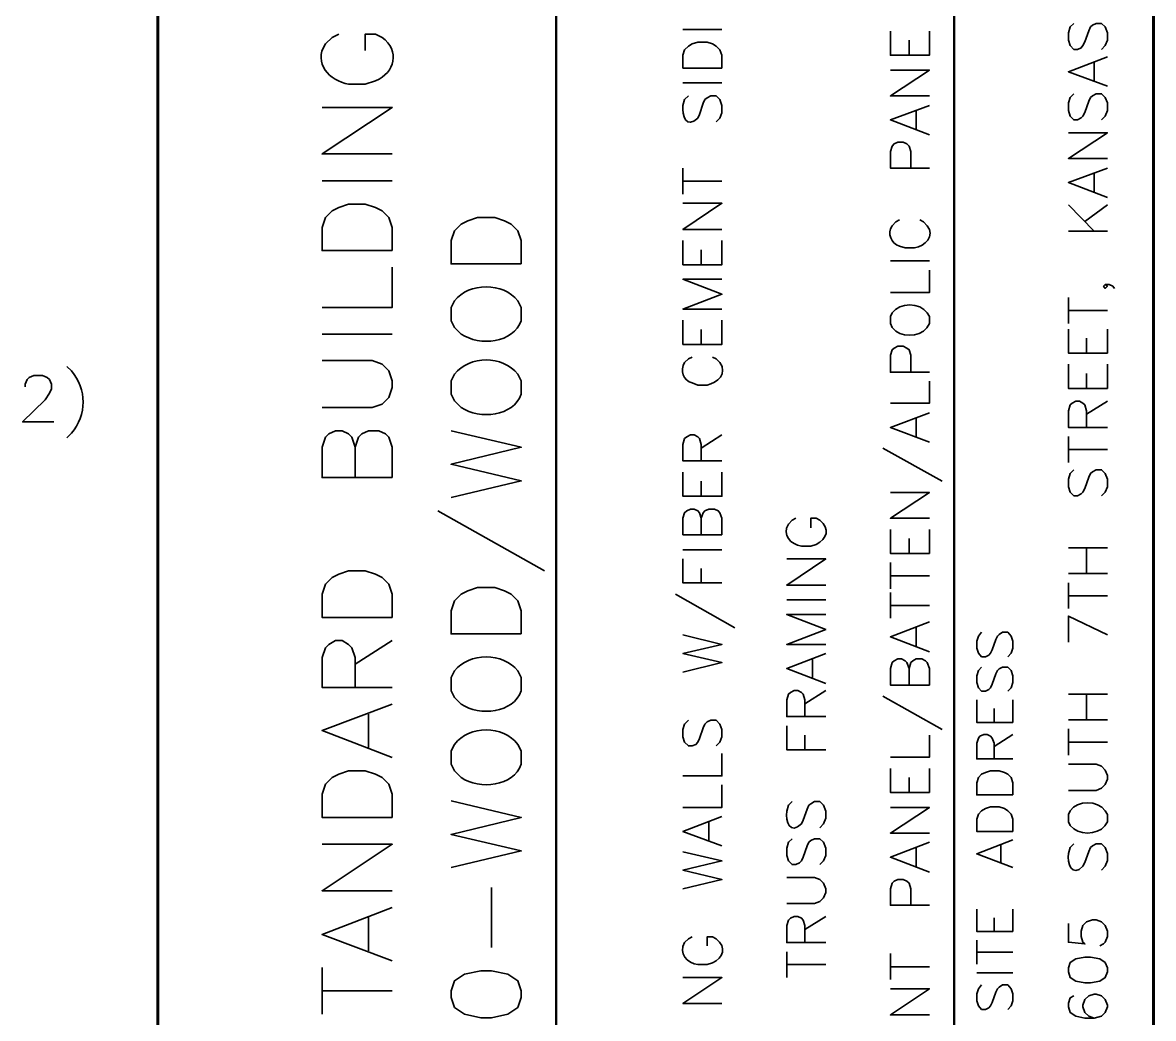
# Model space of a CAD drawing. Header units: inches. Extents: x 5 to 516, y -193 to 129.
# Drawn here: x 113.551 to 116.58, y -189.656 to -186.99 of the extents above; entities that cross this region are included whole.
import ezdxf

# ---------------------------------------------------------------- set-up
doc = ezdxf.new("R2010")
doc.units = ezdxf.units.IN
doc.header["$MEASUREMENT"] = 0
doc.layers.add('PDF8_Geometry', color=7, linetype='Continuous')

msp = doc.modelspace()

# ---------------------------------------------------------------- linework, layer by layer
at = {"layer": 'PDF8_Geometry', "lineweight": 60}
for points in [[(116.5799627, -192.1857845), (116.5799627, -162.1857821), (71.5799591, -162.1857821), (71.5799591, -192.1857845)], [(113.9132959, -162.1857821), (113.9132959, -192.1857845)]]:
    msp.add_lwpolyline(points, dxfattribs=at)
at = {"layer": 'PDF8_Geometry', "lineweight": 50}
for points in [[(114.9799624, -183.6857827), (114.9799624, -190.8524499)], [(113.9132959, -185.2446716), (116.0466293, -185.2446716), (116.0466293, -190.8524499)]]:
    msp.add_lwpolyline(points, dxfattribs=at)
at = {"layer": 'PDF8_Geometry', "lineweight": 35}
for points in [[(116.3666293, -186.9924496), (116.3566293, -187.0013385), (116.3521849, -187.016894), (116.3521849, -187.036894), (116.3566293, -187.0513385), (116.3666293, -187.0613385), (116.3766293, -187.0613385), (116.3866293, -187.056894), (116.3910737, -187.0513385), (116.3966293, -187.0413385), (116.4066293, -187.0113385), (116.4110737, -187.0013385), (116.4166293, -186.996894), (116.4266293, -186.9924496), (116.4410738, -186.9924496), (116.4510738, -187.0013385), (116.4566293, -187.016894), (116.4566293, -187.036894), (116.4510738, -187.0513385), (116.4410738, -187.0613385)], [(114.3977404, -187.0202274), (114.3799626, -187.0291163), (114.3621848, -187.046894)], [(114.5144071, -187.0291163), (114.4966293, -187.0202274), (114.4688515, -187.0202274), (114.4688515, -187.0646718)], [(115.3199625, -187.0080056), (115.4244069, -187.0080056)], [(115.9799625, -187.0124495), (115.9799625, -187.076894), (115.8755181, -187.076894), (115.8755181, -187.0124495)], [(115.9255183, -187.076894), (115.9255183, -187.036894)], [(116.4566293, -187.1602273), (116.3521849, -187.1213384), (116.4566293, -187.0813384)], [(115.9799625, -187.185783), (115.8755181, -187.185783), (115.9799625, -187.1168941), (115.8755181, -187.1168941)], [(116.4210738, -187.1457829), (116.4210738, -187.0957829)], [(114.4244071, -187.1546718), (114.4688515, -187.1546718), (114.4966293, -187.1457829)], [(115.3199625, -187.1513388), (115.4244069, -187.1513388)], [(116.3666293, -187.1802277), (116.3566293, -187.1902277), (116.3521849, -187.2046721), (116.3521849, -187.2246721), (116.3566293, -187.2402277), (116.3666293, -187.2502277), (116.3766293, -187.2502277), (116.3866293, -187.2446721), (116.3910737, -187.2402277), (116.3966293, -187.2302277), (116.4066293, -187.2002277), (116.4110737, -187.1902277), (116.4166293, -187.1857832), (116.4266293, -187.1802277), (116.4410738, -187.1802277), (116.4510738, -187.1902277), (116.4566293, -187.2046721), (116.4566293, -187.2246721), (116.4510738, -187.2402277), (116.4410738, -187.2502277)], [(115.3344069, -187.185783), (115.3244069, -187.195783), (115.3199624, -187.2113385)], [(115.3599625, -187.245783), (115.3644069, -187.235783), (115.3744069, -187.205783), (115.3788513, -187.195783), (115.3844069, -187.1913385), (115.3944069, -187.185783), (115.4088513, -187.185783), (115.4188513, -187.195783), (115.4244069, -187.2113385), (115.4244069, -187.2313385), (115.4188513, -187.245783), (115.4088513, -187.255783)], [(115.9799625, -187.2902277), (115.8755181, -187.2502277), (115.9799625, -187.2113388)], [(114.5410736, -187.341339), (114.3532958, -187.341339), (114.5410736, -187.2168946), (114.3532958, -187.2168946)], [(115.944407, -187.2757827), (115.944407, -187.2257827)], [(116.4566293, -187.3535607), (116.3521849, -187.3535607), (116.4566293, -187.2846718), (116.3521849, -187.2846718)], [(115.9799625, -187.3791164), (115.8755181, -187.3791164), (115.8755181, -187.3346719), (115.8799625, -187.3202275), (115.8855181, -187.3146719), (115.8955181, -187.3102275), (115.9099625, -187.3102275), (115.9199625, -187.3146719), (115.9255181, -187.3202275), (115.9299625, -187.3346719), (115.9299625, -187.3791164)], [(115.3199625, -187.4491164), (115.3199625, -187.3791164)], [(116.4566293, -187.4580055), (116.3521849, -187.4180055), (116.4566293, -187.3791166)], [(116.4210738, -187.4435605), (116.4210738, -187.3935605)], [(114.3532958, -187.4135606), (114.5410736, -187.4135606)], [(115.3199625, -187.4146716), (115.4244069, -187.4146716)], [(115.4244069, -187.5435609), (115.3199625, -187.5435609), (115.4244069, -187.4735609), (115.3199625, -187.4735609)], [(116.3521849, -187.4780052), (116.4210738, -187.5480052)], [(116.3966292, -187.5224495), (116.4566292, -187.4780051)], [(115.8999627, -187.5180053), (115.8899627, -187.5235608), (115.8799627, -187.5335608)], [(115.9744071, -187.5335608), (115.9644071, -187.5235608), (115.9544071, -187.5180053)], [(116.3521849, -187.5480052), (116.4566293, -187.5480052)], [(115.4244069, -187.5735605), (115.4244069, -187.6380049), (115.3199625, -187.6380049), (115.3199625, -187.5735605)], [(115.3688514, -187.6380049), (115.3688514, -187.5980049)], [(115.8999627, -187.5880053), (115.9155182, -187.5924497), (115.9399627, -187.5924497)], [(115.8755181, -187.6280053), (115.9799625, -187.6280053)], [(114.3532958, -187.7524498), (114.5410736, -187.7524498), (114.5410736, -187.644672)], [(115.8755181, -187.7124497), (115.9799625, -187.7124497), (115.9799625, -187.6524497)], [(115.4244069, -187.7568941), (115.3199625, -187.7568941), (115.4244069, -187.7168941), (115.3199625, -187.6768941), (115.4244069, -187.6768941)], [(116.4510737, -187.6913384), (116.4566293, -187.6957828), (116.4510737, -187.7013384), (116.4466293, -187.6957828), (116.4510737, -187.6913384), (116.4610737, -187.6913384), (116.4710737, -187.6957828), (116.4755182, -187.7013384)], [(116.3521849, -187.7957831), (116.3521849, -187.7257831)], [(114.7077403, -187.7346723), (114.6988514, -187.7524501), (114.6988514, -187.7880056), (114.7077403, -187.8057834), (114.7255181, -187.8235612)], [(114.8866292, -187.7880056), (114.8866292, -187.7524501), (114.8777403, -187.7346723)], [(116.3521849, -187.7602278), (116.4566293, -187.7602278)], [(115.4244069, -187.7868942), (115.4244069, -187.8513386), (115.3199625, -187.8513386), (115.3199625, -187.7868942)], [(115.8799625, -187.7668942), (115.8755181, -187.7768942), (115.8755181, -187.7957831), (115.8799625, -187.8057831), (115.8899625, -187.8157831)], [(115.9799625, -187.7957831), (115.9799625, -187.7768942), (115.974407, -187.7668942)], [(115.3688514, -187.8513386), (115.3688514, -187.8113386)], [(116.4566293, -187.8102277), (116.4566293, -187.8746722), (116.3521849, -187.8746722), (116.3521849, -187.8102277)], [(114.3532958, -187.8235609), (114.5410736, -187.8235609)], [(116.4010738, -187.8746722), (116.4010738, -187.8346722)], [(115.9799625, -187.9257835), (115.8755181, -187.9257835), (115.8755181, -187.8802279), (115.8799625, -187.8657834), (115.8855181, -187.861339), (115.8955181, -187.8557834), (115.9099625, -187.8557834), (115.9199625, -187.861339), (115.9255181, -187.8657834), (115.9299625, -187.8802279), (115.9299625, -187.9257835)], [(114.3532958, -188.0202275), (114.4877402, -188.0202275), (114.5144069, -188.0113386), (114.5321847, -187.9935608), (114.5410736, -187.9668941), (114.5410736, -187.9491163), (114.5321847, -187.9224497), (114.5144069, -187.9046719), (114.4877402, -187.8946719), (114.3532958, -187.8946719)], [(115.3444071, -187.8857828), (115.3344071, -187.8902273), (115.3244071, -187.9002273)], [(115.4188515, -187.9002273), (115.4088515, -187.8902273), (115.3988515, -187.8857828)], [(116.4566293, -187.9046717), (116.4566293, -187.9691162), (116.3521849, -187.9691162), (116.3521849, -187.9046717)], [(113.5577403, -187.9646719), (113.5577403, -187.9580052), (113.5632959, -187.945783), (113.5688514, -187.9402274), (113.5810737, -187.9346719), (113.604407, -187.9346719), (113.6166292, -187.9402274), (113.6232959, -187.945783), (113.6288514, -187.9580052), (113.6288514, -187.9702274), (113.6232959, -187.9824497), (113.6110737, -188.0002274), (113.5510737, -188.0591163), (113.634407, -188.0591163)], [(114.7077403, -187.9313389), (114.6988514, -187.9491167), (114.6988514, -187.9846722), (114.7077403, -188.00245), (114.7255181, -188.0202278)], [(114.8866292, -187.9846722), (114.8866292, -187.9491167), (114.8777403, -187.9313389)], [(116.4010738, -187.9691162), (116.4010738, -187.9291162)], [(115.3444071, -187.9546717), (115.3599626, -187.9602273), (115.3844071, -187.9602273)], [(115.8755181, -188.0091168), (115.9799625, -188.0091168), (115.9799625, -187.9502279)], [(116.4566293, -188.0735609), (116.3521849, -188.0735609), (116.3521849, -188.0291164), (116.3566293, -188.0135609), (116.3621849, -188.0091164), (116.3721849, -188.0035609), (116.3821849, -188.0035609), (116.3910738, -188.0091164), (116.3966293, -188.0135609), (116.4010738, -188.0291164), (116.4010738, -188.0735609)], [(116.4010738, -188.0380056), (116.4566293, -188.0035612)], [(115.9799625, -188.1135609), (115.8755181, -188.0735609), (115.9799625, -188.0346721)], [(115.944407, -188.0991165), (115.944407, -188.0491165)], [(114.5410736, -188.2080055), (114.3532958, -188.2080055), (114.3532958, -188.1268944), (114.3621847, -188.1002277), (114.3710736, -188.0913388), (114.3888513, -188.0824499), (114.4066291, -188.0824499), (114.4244069, -188.0913388), (114.4332958, -188.1002277), (114.4421847, -188.1268944), (114.4421847, -188.2080055)], [(114.4421847, -188.1268943), (114.4510736, -188.1002276), (114.4599625, -188.0913387), (114.4777403, -188.0824499), (114.5055181, -188.0824499), (114.5232959, -188.0913387), (114.5321847, -188.1002276), (114.5410736, -188.1268943), (114.5410736, -188.2080054)], [(114.6988514, -188.2613389), (114.8866292, -188.2168945), (114.6988514, -188.17245), (114.8866292, -188.1268945), (114.6988514, -188.08245)], [(115.4244069, -188.1635606), (115.3199625, -188.1635606), (115.3199625, -188.1191162), (115.3244069, -188.1035606), (115.3299625, -188.0991162), (115.3399625, -188.0935606), (115.3499625, -188.0935606), (115.3599625, -188.0991162), (115.3644069, -188.1035606), (115.3688514, -188.1191162), (115.3688514, -188.1635606)], [(115.3688514, -188.1291164), (115.4244069, -188.0935609)], [(116.3521849, -188.1680054), (116.3521849, -188.0980054)], [(115.8555183, -188.1291164), (116.0144072, -188.2180053)], [(116.3521849, -188.1324496), (116.4566293, -188.1324496)], [(115.4244069, -188.1935613), (115.4244069, -188.2580057), (115.3199625, -188.2580057), (115.3199625, -188.1935613)], [(116.3666293, -188.1868941), (116.3566293, -188.1968941), (116.3521849, -188.2124497), (116.3521849, -188.2324497), (116.3566293, -188.2468941), (116.3666293, -188.2568941), (116.3766293, -188.2568941), (116.3866293, -188.2513386), (116.3910737, -188.2468941), (116.3966293, -188.2368941), (116.4066293, -188.2068941), (116.4110737, -188.1968941), (116.4166293, -188.1924497), (116.4266293, -188.1868941), (116.4410738, -188.1868941), (116.4510738, -188.1968941), (116.4566293, -188.2124497), (116.4566293, -188.2324497), (116.4510738, -188.2468941), (116.4410738, -188.2568941)], [(115.3688514, -188.2580057), (115.3688514, -188.2180057)], [(115.9799625, -188.3168945), (115.8755181, -188.3168945), (115.9799625, -188.2480056), (115.8755181, -188.2480056)], [(114.6632959, -188.2968942), (114.9488515, -188.4580053)], [(115.4244069, -188.3613383), (115.3199625, -188.3613383), (115.3199625, -188.3168938), (115.3244069, -188.3024494), (115.3299625, -188.2968938), (115.3399625, -188.2924494), (115.3499625, -188.2924494), (115.3599625, -188.2968938), (115.3644069, -188.3024494), (115.3688514, -188.3168938), (115.3688514, -188.3613383)], [(115.3688514, -188.3168945), (115.3744069, -188.3024501), (115.3788514, -188.2968945), (115.3888514, -188.2924501), (115.4044069, -188.2924501), (115.4144069, -188.2968945), (115.4188514, -188.3024501), (115.4244069, -188.3168945), (115.4244069, -188.361339)], [(115.6221849, -188.3168945), (115.6121849, -188.3224501), (115.6021849, -188.3324501)], [(115.6866293, -188.3224501), (115.6766293, -188.3168945), (115.6621849, -188.3168945), (115.6621849, -188.3424501)], [(115.9799625, -188.3468941), (115.9799625, -188.4113385), (115.8755181, -188.4113385), (115.8755181, -188.3468941)], [(115.6377404, -188.391339), (115.6621849, -188.391339), (115.6766293, -188.3868945)], [(115.9255183, -188.4113385), (115.9255183, -188.3713385)], [(116.3521849, -188.395783), (116.4566293, -188.395783)], [(116.4010738, -188.4646719), (116.4010738, -188.395783)], [(115.3199625, -188.4013389), (115.4244069, -188.4013389)], [(115.4244069, -188.4902276), (115.3199625, -188.4902276), (115.3199625, -188.4257831)], [(115.7021847, -188.4957832), (115.5977403, -188.4957832), (115.7021847, -188.4257832), (115.5977403, -188.4257832)], [(115.3688514, -188.4902276), (115.3688514, -188.4513387)], [(115.8755181, -188.5057831), (115.8755181, -188.4357831)], [(115.8755181, -188.4713386), (115.9799625, -188.4713386)], [(116.3521849, -188.4646719), (116.4566293, -188.4646719)], [(115.8755181, -188.5846721), (115.8755181, -188.5157832)], [(116.3521849, -188.5591165), (116.3521849, -188.4902276)], [(115.2999627, -188.5202275), (115.4588516, -188.6102275)], [(115.5977403, -188.5357833), (115.7021847, -188.5357833)], [(116.3521849, -188.524672), (116.4566293, -188.524672)], [(115.7021847, -188.6546721), (115.5977403, -188.6546721), (115.7021847, -188.6146721), (115.5977403, -188.5746721), (115.7021847, -188.5746721)], [(115.8755181, -188.5502277), (115.9799625, -188.5502277)], [(115.9799625, -188.6746722), (115.8755181, -188.6346722), (115.9799625, -188.5946722)], [(116.4566293, -188.6291165), (116.3521849, -188.5791165), (116.3521849, -188.6491165)], [(115.3199625, -188.7291164), (115.4244069, -188.7035608), (115.3199625, -188.6791164), (115.4244069, -188.6546719), (115.3199625, -188.6291164)], [(115.944407, -188.6591164), (115.944407, -188.6102275)], [(116.1199628, -188.6224498), (116.1110739, -188.6324498), (116.1066294, -188.6457831), (116.1066294, -188.664672), (116.1110739, -188.6780054), (116.1199628, -188.6880054), (116.1299628, -188.6880054), (116.1388517, -188.6835609), (116.1432961, -188.6780054), (116.1477405, -188.6691165), (116.1577405, -188.6413387), (116.162185, -188.6324498), (116.1666294, -188.6280054), (116.1755183, -188.6224498), (116.1899628, -188.6224498), (116.1988517, -188.6324498), (116.2032961, -188.6457831), (116.2032961, -188.664672), (116.1988517, -188.6780054), (116.1899628, -188.6880054)], [(114.5410736, -188.7702275), (114.3532958, -188.7702275), (114.3532958, -188.6902275), (114.3621847, -188.6635608), (114.3710736, -188.6546719), (114.3888513, -188.6446719), (114.4066291, -188.6446719), (114.4244069, -188.6546719), (114.4332958, -188.6635608), (114.4421847, -188.6902275), (114.4421847, -188.7702275)], [(114.4421847, -188.7080053), (114.5410736, -188.6446719)], [(115.7021847, -188.7591166), (115.5977403, -188.7191166), (115.7021847, -188.6791166)], [(115.6666292, -188.7435608), (115.6666292, -188.6935608)], [(115.9799625, -188.7635608), (115.8755181, -188.7635608), (115.8755181, -188.7191164), (115.8799625, -188.7035608), (115.8855181, -188.6991164), (115.8955181, -188.6935608), (115.9055181, -188.6935608), (115.9155181, -188.6991164), (115.9199625, -188.7035608), (115.9255181, -188.7191164), (115.9255181, -188.7635608)], [(115.9255183, -188.7191165), (115.9299627, -188.7035609), (115.9355183, -188.6991165), (115.9444072, -188.6935609), (115.9599627, -188.6935609), (115.9699627, -188.6991165), (115.9744072, -188.7035609), (115.9799627, -188.7191165), (115.9799627, -188.7635609)], [(114.7077403, -188.7257833), (114.6988514, -188.743561), (114.6988514, -188.7791166), (114.7077403, -188.7968944), (114.7255181, -188.8146722)], [(114.8866292, -188.7791166), (114.8866292, -188.743561), (114.8777403, -188.7257833)], [(116.1199628, -188.715783), (116.1110739, -188.7246719), (116.1066294, -188.7391164), (116.1066294, -188.7568941), (116.1110739, -188.7713386), (116.1199628, -188.7802275), (116.1299628, -188.7802275), (116.1388517, -188.775783), (116.1432961, -188.7713386), (116.1477405, -188.7613386), (116.1577405, -188.7335608), (116.162185, -188.7246719), (116.1666294, -188.7202275), (116.1755183, -188.715783), (116.1899628, -188.715783), (116.1988517, -188.7246719), (116.2032961, -188.7391164), (116.2032961, -188.7568941), (116.1988517, -188.7713386), (116.1899628, -188.7802275)], [(115.7021847, -188.8480055), (115.5977403, -188.8480055), (115.5977403, -188.8035611), (115.6021847, -188.7880055), (115.6077403, -188.7835611), (115.6177403, -188.7780055), (115.6277403, -188.7780055), (115.6377403, -188.7835611), (115.6421847, -188.7880055), (115.6466292, -188.8035611), (115.6466292, -188.8480055)], [(115.6466292, -188.8135611), (115.7021847, -188.7780055)], [(116.3521849, -188.7880054), (116.4566293, -188.7880054)], [(116.4010738, -188.8568943), (116.4010738, -188.7880054)], [(114.5410736, -188.9580053), (114.3532958, -188.8857831), (114.5410736, -188.8146719)], [(115.8555183, -188.793561), (116.0144072, -188.8824499)], [(116.2032961, -188.803561), (116.2032961, -188.863561), (116.1066294, -188.863561), (116.1066294, -188.803561)], [(114.4777403, -188.9313389), (114.4777403, -188.8413389)], [(116.1532959, -188.863561), (116.1532959, -188.8268943)], [(115.3344069, -188.8580054), (115.3244069, -188.8680054), (115.3199624, -188.8824498), (115.3199624, -188.9024498), (115.3244069, -188.9168943), (115.3344069, -188.9268943), (115.3444069, -188.9268943), (115.3544069, -188.9224498), (115.3599625, -188.9168943), (115.3644069, -188.9068943), (115.3744069, -188.8780054), (115.3788513, -188.8680054), (115.3844069, -188.8624498), (115.3944069, -188.8580054), (115.4088513, -188.8580054), (115.4188513, -188.8680054), (115.4244069, -188.8824498), (115.4244069, -188.9024498), (115.4188513, -188.9168943), (115.4088513, -188.9268943)], [(115.7021847, -188.9368942), (115.5977403, -188.9368942), (115.5977403, -188.8724497)], [(116.3521849, -188.8568943), (116.4566293, -188.8568943)], [(116.3521849, -188.9513386), (116.3521849, -188.8813386)], [(115.6466292, -188.9368942), (115.6466292, -188.8980053)], [(115.8755181, -188.9568942), (115.9799625, -188.9568942), (115.9799625, -188.8980053)], [(116.2032961, -188.9613388), (116.1066294, -188.9613388), (116.1066294, -188.9191165), (116.1110739, -188.9057832), (116.1155183, -188.9002277), (116.1255183, -188.8957832), (116.1344072, -188.8957832), (116.1432961, -188.9002277), (116.1477405, -188.9057832), (116.1532961, -188.9191165), (116.1532961, -188.9613388)], [(116.1532959, -188.9280054), (116.2032959, -188.8957832)], [(114.7077403, -188.9224499), (114.6988514, -188.9402276), (114.6988514, -188.9757832), (114.7077403, -188.993561), (114.7255181, -189.0113388)], [(114.8866292, -188.9757832), (114.8866292, -188.9402276), (114.8777403, -188.9224499)], [(116.3521849, -188.9168942), (116.4566293, -188.9168942)], [(115.3199625, -189.0068942), (115.4244069, -189.0068942), (115.4244069, -188.9468942)], [(115.9799625, -188.9868943), (115.9799625, -189.0513388), (115.8755181, -189.0513388), (115.8755181, -188.9868943)], [(116.3521849, -189.0457832), (116.4266293, -189.0457832), (116.4410738, -189.0402276), (116.4510738, -189.0302276), (116.4566293, -189.0157832), (116.4566293, -189.0057832), (116.4510738, -188.9913387), (116.4410738, -188.9813387), (116.4266293, -188.9757832), (116.3521849, -188.9757832)], [(115.3199625, -189.0913389), (115.4244069, -189.0913389), (115.4244069, -189.0313389)], [(115.9255183, -189.0513388), (115.9255183, -189.0113388)], [(114.6988514, -189.2524499), (114.8866292, -189.2080055), (114.6988514, -189.163561), (114.8866292, -189.1180055), (114.6988514, -189.073561)], [(115.6121847, -189.0757831), (115.6021847, -189.0857831), (115.5977402, -189.1013386)], [(115.6377403, -189.1357831), (115.6421847, -189.1257831), (115.6521847, -189.0957831), (115.6566291, -189.0857831), (115.6621847, -189.0813386), (115.6721847, -189.0757831), (115.6866291, -189.0757831), (115.6966291, -189.0857831), (115.7021847, -189.1013386), (115.7021847, -189.1202275), (115.6966291, -189.1357831), (115.6866291, -189.1457831)], [(115.9799625, -189.1602275), (115.8755181, -189.1602275), (115.9799625, -189.0913386), (115.8755181, -189.0913386)], [(115.4244069, -189.194672), (115.3199625, -189.1557831), (115.4244069, -189.1157831)], [(116.3566293, -189.1002276), (116.3521849, -189.1102276), (116.3521849, -189.1302276), (116.3566293, -189.1402276), (116.3666293, -189.1491165)], [(116.4566293, -189.1302276), (116.4566293, -189.1102276), (116.4510738, -189.1002276)], [(115.3888514, -189.1802275), (115.3888514, -189.1302275)], [(115.6121847, -189.1757833), (115.6021847, -189.1846722), (115.5977402, -189.2002277), (115.5977402, -189.2202277), (115.6021847, -189.2346722), (115.6121847, -189.2446722), (115.6221847, -189.2446722), (115.6321847, -189.2402277), (115.6377403, -189.2346722), (115.6421847, -189.2246722), (115.6521847, -189.1946722), (115.6566291, -189.1846722), (115.6621847, -189.1802277), (115.6721847, -189.1757833), (115.6866291, -189.1757833), (115.6966291, -189.1846722), (115.7021847, -189.2002277), (115.7021847, -189.2202277), (115.6966291, -189.2346722), (115.6866291, -189.2446722)], [(116.2032961, -189.2524499), (116.1066294, -189.2157833), (116.2032961, -189.1780055)], [(114.5410736, -189.3146722), (114.3532958, -189.3146722), (114.5410736, -189.1902277), (114.3532958, -189.1902277)], [(115.3199625, -189.3091166), (115.4244069, -189.2846721), (115.3199625, -189.2591166), (115.4244069, -189.2346721), (115.3199625, -189.2102277)], [(115.9799625, -189.2646722), (115.8755181, -189.2246722), (115.9799625, -189.1846722)], [(115.944407, -189.2491164), (115.944407, -189.2002276)], [(116.1710738, -189.2391166), (116.1710738, -189.1924499)], [(116.3666293, -189.1891166), (116.3566293, -189.1991166), (116.3521849, -189.2146722)], [(116.3910737, -189.2491166), (116.3966293, -189.2391166), (116.4066293, -189.2091166), (116.4110737, -189.1991166), (116.4166293, -189.1946722), (116.4266293, -189.1891166), (116.4410738, -189.1891166), (116.4510738, -189.1991166), (116.4566293, -189.2146722), (116.4566293, -189.2335611), (116.4510738, -189.2491166), (116.4410738, -189.2591166)], [(115.5977403, -189.3491166), (115.6721847, -189.3491166), (115.6866292, -189.3435611), (115.6966292, -189.3335611), (115.7021847, -189.3191166), (115.7021847, -189.3091166), (115.6966292, -189.2946722), (115.6866292, -189.2846722), (115.6721847, -189.2791166), (115.5977403, -189.2791166)], [(115.9799625, -189.3535609), (115.8755181, -189.3535609), (115.8755181, -189.3091164), (115.8799625, -189.294672), (115.8855181, -189.2891164), (115.8955181, -189.284672), (115.9099625, -189.284672), (115.9199625, -189.2891164), (115.9255181, -189.294672), (115.9299625, -189.3091164), (115.9299625, -189.3535609)], [(114.8066291, -189.4668944), (114.8066291, -189.3057833)], [(114.5410736, -189.5024499), (114.3532958, -189.4313388), (114.5410736, -189.3591166)], [(116.2032961, -189.3635609), (116.2032961, -189.4235609), (116.1066294, -189.4235609), (116.1066294, -189.3635609)], [(114.4777403, -189.4757832), (114.4777403, -189.3857832)], [(115.7021847, -189.4535611), (115.5977403, -189.4535611), (115.5977403, -189.4080055), (115.6021847, -189.3935611), (115.6077403, -189.3880055), (115.6177403, -189.3835611), (115.6277403, -189.3835611), (115.6377403, -189.3880055), (115.6421847, -189.3935611), (115.6466292, -189.4080055), (115.6466292, -189.4535611)], [(115.6466292, -189.4180055), (115.7021847, -189.3835611)], [(116.1532959, -189.4235609), (116.1532959, -189.3868942)], [(116.3521849, -189.4024498), (116.3521849, -189.4524498), (116.3966293, -189.4568942), (116.3910738, -189.4524498), (116.3866293, -189.4368942), (116.3866293, -189.4224498), (116.3910738, -189.4080053), (116.4010738, -189.3980053), (116.4166293, -189.3924498), (116.4266293, -189.3924498), (116.4410738, -189.3980053), (116.4510738, -189.4080053), (116.4566293, -189.4224498), (116.4566293, -189.4368942), (116.4510738, -189.4524498), (116.4466293, -189.4568942), (116.4366293, -189.4624498)], [(115.3444071, -189.4380053), (115.3344071, -189.4435609), (115.3244071, -189.4535609)], [(115.4088515, -189.4435609), (115.3988515, -189.4380053), (115.3844071, -189.4380053), (115.3844071, -189.4624497)], [(116.1066294, -189.5113388), (116.1066294, -189.4468943)], [(115.5977403, -189.5468943), (115.5977403, -189.4780054)], [(115.8755181, -189.5524499), (115.8755181, -189.4824499)], [(116.1066294, -189.4791164), (116.2032961, -189.4791164)], [(115.3599626, -189.5124497), (115.3844071, -189.5124497), (115.3988515, -189.5080053)], [(115.5977403, -189.5124498), (115.7021847, -189.5124498)], [(114.3532958, -189.644672), (114.3532958, -189.5202276)], [(115.4244069, -189.6168943), (115.3199625, -189.6168943), (115.4244069, -189.5468943), (115.3199625, -189.5468943)], [(115.8755181, -189.5180054), (115.9799625, -189.5180054)], [(116.1066294, -189.534672), (116.2032961, -189.534672)], [(115.9799625, -189.6468945), (115.8755181, -189.6468945), (115.9799625, -189.5768945), (115.8755181, -189.5768945)], [(116.1199628, -189.5668943), (116.1110739, -189.5768943), (116.1066294, -189.5902277), (116.1066294, -189.6091165), (116.1110739, -189.6224499), (116.1199628, -189.6324499), (116.1299628, -189.6324499), (116.1388517, -189.6280054), (116.1432961, -189.6224499), (116.1477405, -189.613561), (116.1577405, -189.5857832), (116.162185, -189.5768943), (116.1666294, -189.5724499), (116.1755183, -189.5668943), (116.1899628, -189.5668943), (116.1988517, -189.5768943), (116.2032961, -189.5902277), (116.2032961, -189.6091165), (116.1988517, -189.6224499), (116.1899628, -189.6324499)], [(114.3532958, -189.5824498), (114.5410736, -189.5824498)], [(116.3666293, -189.5957832), (116.3566293, -189.6013387), (116.3521849, -189.6157832), (116.3521849, -189.6257832), (116.3566293, -189.6402276), (116.3721849, -189.6502276), (116.3966293, -189.6557832), (116.4210737, -189.6557832), (116.4410738, -189.6502276), (116.4510738, -189.6402276), (116.4566293, -189.6257832), (116.4566293, -189.6213387), (116.4510738, -189.6057832), (116.4410738, -189.5957832), (116.4266293, -189.5913387), (116.4210737, -189.5913387), (116.4066293, -189.5957832), (116.3966293, -189.6057832), (116.3910737, -189.6213387), (116.3910737, -189.6257832), (116.3966293, -189.6402276), (116.4066293, -189.6502276), (116.4210737, -189.6557832)]]:
    msp.add_lwpolyline(points, dxfattribs=at)
for points in [[(115.4244069, -187.1113382), (115.3199625, -187.1113382), (115.3199625, -187.0768937), (115.3244069, -187.0624493), (115.3344069, -187.0524493), (115.3444069, -187.0468937), (115.3599625, -187.0424493), (115.3844069, -187.0424493), (115.3988514, -187.0468937), (115.4088514, -187.0524493), (115.4188514, -187.0624493), (115.4244069, -187.0768937)], [(114.5410736, -187.6002276), (114.3532958, -187.6002276), (114.3532958, -187.5380053), (114.3621847, -187.5113387), (114.3799624, -187.4935609), (114.3977402, -187.484672), (114.4244069, -187.4757831), (114.4688513, -187.4757831), (114.4966291, -187.484672), (114.5144069, -187.4935609), (114.5321847, -187.5113387), (114.5410736, -187.5380053)], [(114.8866292, -187.6357828), (114.6988514, -187.6357828), (114.6988514, -187.5735606), (114.7077403, -187.5468939), (114.7255181, -187.5291161), (114.7432959, -187.5202272), (114.7699625, -187.5113383), (114.8155181, -187.5113383), (114.8421848, -187.5202272), (114.8599625, -187.5291161), (114.8777403, -187.5468939), (114.8866292, -187.5735606)], [(114.5410736, -188.5824497), (114.3532958, -188.5824497), (114.3532958, -188.5202275), (114.3621847, -188.4935608), (114.3799624, -188.4757831), (114.3977402, -188.4668942), (114.4244069, -188.4580053), (114.4688513, -188.4580053), (114.4966291, -188.4668942), (114.5144069, -188.4757831), (114.5321847, -188.4935608), (114.5410736, -188.5202275)], [(114.8866292, -188.6268943), (114.6988514, -188.6268943), (114.6988514, -188.5646721), (114.7077403, -188.5380055), (114.7255181, -188.5202277), (114.7432959, -188.5113388), (114.7699625, -188.5024499), (114.8155181, -188.5024499), (114.8421848, -188.5113388), (114.8599625, -188.5202277), (114.8777403, -188.5380055), (114.8866292, -188.5646721)], [(114.5410736, -189.1180053), (114.3532958, -189.1180053), (114.3532958, -189.0557831), (114.3621847, -189.0291164), (114.3799624, -189.0113386), (114.3977402, -189.0024497), (114.4244069, -188.9935608), (114.4688513, -188.9935608), (114.4966291, -189.0024497), (114.5144069, -189.0113386), (114.5321847, -189.0291164), (114.5410736, -189.0557831)], [(116.2032961, -189.0580055), (116.1066294, -189.0580055), (116.1066294, -189.0257832), (116.1110739, -189.0113388), (116.1199628, -189.0024499), (116.1299628, -188.9980055), (116.1432961, -188.993561), (116.1666294, -188.993561), (116.1810739, -188.9980055), (116.1899628, -189.0024499), (116.1988517, -189.0113388), (116.2032961, -189.0257832)], [(116.2032961, -189.1557832), (116.1066294, -189.1557832), (116.1066294, -189.1224499), (116.1110739, -189.1091166), (116.1199628, -189.1002277), (116.1299628, -189.0946721), (116.1432961, -189.0902277), (116.1666294, -189.0902277), (116.1810739, -189.0946721), (116.1899628, -189.1002277), (116.1988517, -189.1091166), (116.2032961, -189.1224499)], [(116.3521849, -189.5313388), (116.3566293, -189.5468944), (116.3721849, -189.5568944), (116.3966293, -189.5613388), (116.4110738, -189.5613388), (116.4366293, -189.5568944), (116.4510738, -189.5468944), (116.4566293, -189.5313388), (116.4566293, -189.5213388), (116.4510738, -189.5068943), (116.4366293, -189.4968943), (116.4110738, -189.4924499), (116.3966293, -189.4924499), (116.3721849, -189.4968943), (116.3566293, -189.5068943), (116.3521849, -189.5213388)], [(114.6988514, -189.6002277), (114.7077403, -189.6268944), (114.734407, -189.6446722), (114.7788514, -189.6546722), (114.8066292, -189.6546722), (114.8510737, -189.6446722), (114.8777403, -189.6268944), (114.8866292, -189.6002277), (114.8866292, -189.5824499), (114.8777403, -189.5557833), (114.8510737, -189.5380055), (114.8066292, -189.5291166), (114.7788514, -189.5291166), (114.734407, -189.5380055), (114.7077403, -189.5557833), (114.6988514, -189.5824499)]]:
    msp.add_lwpolyline(points, close=True, dxfattribs=at)
msp.add_lwpolyline([(113.6699625, -187.9102274), (113.6821847, -187.9224496, -0.36941685), (113.6821847, -188.0891163), (113.6699625, -188.1013385)], format="xyb", dxfattribs=at)
for points in [[(114.4966293, -187.1457829), (114.5486663, -187.1238015), (114.5621849, -187.0646533), (114.5144071, -187.0291163)], [(114.3621848, -187.046894), (114.3282034, -187.0990607), (114.373333, -187.1450237), (114.4244071, -187.1546718)], [(115.3199624, -187.2113385), (115.3161476, -187.2390237), (115.3287032, -187.2748015), (115.3599625, -187.245783)], [(115.8799627, -187.5335608), (115.8671478, -187.5538942), (115.876296, -187.5816534), (115.8999627, -187.5880053)], [(115.9399627, -187.5924497), (115.9691664, -187.5883757), (115.9947034, -187.5613942), (115.9744071, -187.5335608)], [(114.8777403, -187.7346723), (114.8392774, -187.6847649), (114.7462033, -187.6847649), (114.7077403, -187.7346723)], [(115.974407, -187.7668942), (115.9543144, -187.738746), (115.9000181, -187.7389868), (115.8799625, -187.7668942)], [(114.7255181, -187.8235612), (114.7754255, -187.8576538), (114.8659811, -187.8472278), (114.8866292, -187.7880056)], [(115.8899625, -187.8157831), (115.9172773, -187.8348386), (115.9665181, -187.8298386), (115.9799625, -187.7957831)], [(114.8777403, -187.9313389), (114.8359255, -187.8800055), (114.7495551, -187.8800055), (114.7077403, -187.9313389)], [(115.3244071, -187.9002273), (115.3115922, -187.9205606), (115.3207404, -187.9483199), (115.3444071, -187.9546717)], [(115.3844071, -187.9602273), (115.4128515, -187.9536717), (115.4395367, -187.9295421), (115.4188515, -187.9002273)], [(114.7255181, -188.0202278), (114.7754255, -188.0543204), (114.8659811, -188.0438944), (114.8866292, -187.9846722)], [(115.6021849, -188.3324501), (115.5849626, -188.3622464), (115.6084626, -188.387339), (115.6377404, -188.391339)], [(115.6766293, -188.3868945), (115.7058886, -188.3735427), (115.7146663, -188.3437278), (115.6866293, -188.3224501)], [(114.8777403, -188.7257833), (114.8392774, -188.6758759), (114.7462033, -188.6758759), (114.7077403, -188.7257833)], [(114.7255181, -188.8146722), (114.7754255, -188.8487648), (114.8659811, -188.8383388), (114.8866292, -188.7791166)], [(114.8777403, -188.9224499), (114.8379996, -188.8708017), (114.7474811, -188.8708017), (114.7077403, -188.9224499)], [(114.7255181, -189.0113388), (114.7754255, -189.0454313), (114.8659811, -189.0350054), (114.8866292, -188.9757832)], [(116.4510738, -189.1002276), (116.4306849, -189.0720794), (116.3770182, -189.0720794), (116.3566293, -189.1002276)], [(115.5977402, -189.1013386), (115.5943143, -189.1294868), (115.6063699, -189.164672), (115.6377403, -189.1357831)], [(116.3666293, -189.1491165), (116.3931849, -189.168635), (116.443796, -189.1621906), (116.4566293, -189.1302276)], [(116.3521849, -189.2146722), (116.3476478, -189.2408574), (116.3624256, -189.2790611), (116.3910737, -189.2491166)], [(115.3244071, -189.4535609), (115.3062589, -189.4820794), (115.3315737, -189.5092831), (115.3599626, -189.5124497)], [(115.3988515, -189.5080053), (115.4272219, -189.4949312), (115.4379811, -189.4653016), (115.4088515, -189.4435609)]]:
    msp.add_open_spline(points, degree=3, dxfattribs=at)

doc.saveas('drawing.dxf')
